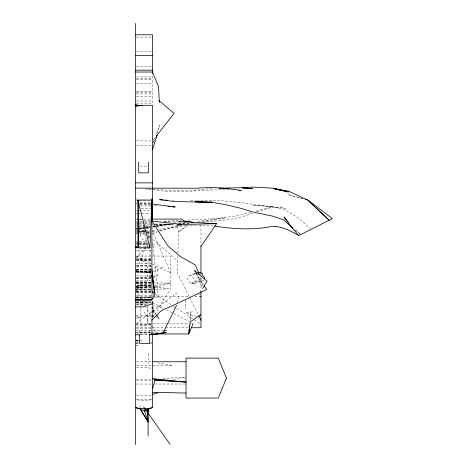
<?xml version="1.0" encoding="UTF-8"?>
<svg xmlns="http://www.w3.org/2000/svg" width="468" height="468" viewBox="0 0 468 468"><rect width="100%" height="100%" fill="white"/><g stroke="black" fill="none" stroke-linecap="round" stroke-linejoin="round"><path stroke-width="0.35" stroke-dasharray="2.34 1.75" d="M147.408 241.002L142.43 239.487L140.798 236.726L140.815 235.328L142.886 234.468L145.525 235.34M152.866 296.396L153.796 293.723L153.837 291.582M190.195 320.58L190.377 312.419L189.797 320.317M177.863 255.926L177.454 273.248L189.212 296.712M177.934 253.036L178.425 232.105L177.606 226.775M141.716 260.536L150.339 265.461L149.836 276.155L150.854 278.805M148.947 238.464L148.455 231.783L140.219 231.783L140.798 236.726M152.966 256.066L170.264 256.066C170.568 267.333 171.516 278.665 170.264 289.903L167.819 293.167L152.352 318.456L152.352 307.622L156.224 314.227M177.354 302.591L178.911 296.484M153.469 142.447L154.926 138.464M153.481 142.506L154.955 138.464M156.92 133.076L159.869 124.991L156.64 133.789M136.182 271.715L147.291 242.395M148.584 238.984L149.877 235.574M153.75 277.226L155.002 274.763L153.644 275.008M191.453 283.754L192.108 282.602L200 279.554L195.963 282.315L191.453 283.754L189.569 282.444L187.592 279.197L188.417 276.278L189.838 275.289L197.449 272.511L192.927 274.839L195.776 273.23M153.334 139.944L155.013 137.808M136.165 257.967L146.121 247.595M146.619 247.081L147.613 246.039L142.535 221.972M149.994 236.088L149.04 237.042L148.017 236.34M186.685 225.377L178.425 232.105L188.522 225.067M136.252 323.417L177.115 292.828M136.188 340.938L137.744 340.107L135.667 340.581M153.399 271.709L164.754 265.976M135.667 343.506L137.955 342.465L136.434 340.435M192.108 282.602L193.436 283.807L194.887 283.21L195.027 280.601L193.331 278.647L192.781 276.366L189.838 275.289M203.984 280.162L193.436 283.807M252.685 213.034C236.849 219.931 219.51 220.498 202.597 222.241M152.352 233.485L159.196 231.385M159.88 231.174L176.992 225.927M136.328 286.153L140.962 284.755L151.053 284.755M256.838 211.799L272.756 207.055L285.55 208.278L272.756 206.944L254.762 211.296M154.744 287.656L170.861 282.982L154.341 282.988M250.667 212.378C229.308 218.849 206.663 218.93 184.562 220.27M136.241 345.764L137.955 345.308L135.667 344.688M135.667 287.036L140.962 285.732L151.053 285.732M152.352 231.982L156.622 231.122M159.471 230.543L187.235 224.927M173.254 379.659L185.334 377.22M198.877 294.425L200.965 294.027M136.387 229.607L138.54 229.203M139.259 229.068L144.998 228.027M145.718 227.898L150.023 227.12M152.896 226.6L155.768 226.079M156.487 225.95L167.257 223.996M173.716 222.826L178.77 222.446M150.936 275.5L148.9 275.863L136.363 275.863M136.375 289.054L148.344 286.896L136.375 284.661M201.883 221.697L225.494 217.784L196.852 221.686M152.352 230.431L155.943 229.835M158.816 229.355L176.775 226.383M179.648 225.904L183.959 225.19M144.998 228.232L139.259 229.15L144.998 228.279M150.023 227.43L145.718 228.121L150.023 227.506M152.896 226.974L155.768 226.518M156.487 226.401L170.843 224.113M136.387 288.37L150.749 286.123M155.06 285.451L170.861 282.982M152.896 227.062L155.768 226.623M156.487 226.512L172.282 224.073M136.328 286.252L140.962 285.538L151.053 285.538M150.936 277.571L136.363 277.875M153.65 277.173L157.043 276.67L157.611 271.902L157.09 268.895L154.826 267.322L152.849 267.006M192.617 311.817L185.585 312.805L192.617 315.479L196.794 316.239M136.387 228.46L138.54 228.179M139.259 228.086L144.998 227.343M145.718 227.249L150.023 226.688L144.284 227.448M170.13 224.078L156.487 225.851L170.843 224.037M135.667 228.554L137.106 228.372M137.82 228.279L143.565 227.542M151.796 399.777L144.08 400.725L136.369 399.777M151.053 288.019L140.962 288.019L135.667 286.352L140.962 285.732M211.934 188.388L195.419 190.213L175.155 190.757L153.615 189.318M163.823 221.493L175.155 220.451L181.666 220.329M136.369 278.056L151.094 276.687M136.317 318.141L140.201 317.79L136.317 317.439M135.667 340.833L141.5 340.4L136.399 340.025M136.393 271.668L150.936 270.767M162.706 378.483L185.31 377.12M150.345 343.108L152.498 342.985M178.77 223.482L190.353 223.008M196.852 200.719C222.318 198.906 247.56 203.949 272.756 206.827L252.685 205.183L272.756 206.604L285.275 209.839L296.893 217.029L310.202 228.302M154.621 289.288L136.399 289.868L152.392 289.879M155.353 289.265L168.474 288.85L154.926 286.434M178.77 223.406L190.353 223.154M135.667 289.183L151.234 289.166M136.369 298.906L145.495 298.894M136.369 37.13L151.796 37.13M136.369 51.264L151.796 51.264M136.369 66.316L151.796 66.316M136.369 76.916L152.498 76.916M136.369 78.852L152.498 78.852M136.369 79.566L152.498 79.566M136.369 83.164L152.498 83.164M136.369 91.886L152.498 91.886M136.369 92.073L152.498 92.073M136.369 93.928L152.498 93.928M136.369 96.519L152.498 96.519M136.369 100.989L152.498 100.989M136.369 103.118L152.498 103.118L152.498 73.973M136.369 145.203L151.796 145.203M140.049 166.158L147.607 166.158M136.369 198.97L137.773 198.97M190.353 200.772L195.419 200.772M136.369 200.825L138.475 200.825M139.172 200.825L152.498 200.825M139.873 202.966L151.094 202.966M139.873 203.1L151.094 203.1M140.576 205.926L152.498 205.926M141.278 208.201L152.498 208.201M136.375 210.852L138.499 210.846M139.207 210.846L150.526 210.834M135.667 213.718L137.071 213.718M137.773 213.718L150.392 213.718M136.399 219.082L138.581 219.082M139.306 219.082L142.951 219.082M143.676 219.082L150.228 219.082M136.399 221.463L138.587 221.463M139.318 221.463L143.699 221.463M144.431 221.463L150.275 221.463M164.151 221.463L178.753 221.463M136.369 222.54L138.475 222.54M139.172 222.54L144.08 222.54M144.782 222.54L150.392 222.54M136.399 224.108L138.581 224.108M139.312 224.108L149.508 224.108M155.341 224.108L172.821 224.108M136.369 225.851L138.475 225.851M139.172 225.851L144.782 225.851M145.484 225.851L149.69 225.851M136.369 226.541L138.475 226.541M139.172 226.541L144.782 226.541M145.484 226.541L149.69 226.541M136.393 228.32L138.575 228.32M139.306 228.32L143.664 228.32M146.572 228.32L149.485 228.32M135.667 230.431L137.118 230.431M137.844 230.431L144.372 230.431M145.098 230.431L149.45 230.431M136.369 231.104L138.475 231.104M139.172 231.104L146.186 231.104M146.888 231.104L149.69 231.104M136.393 231.982L138.569 231.982M139.294 231.982L149.45 231.982M136.369 232.906L138.475 232.906M139.172 232.906L144.782 232.906M147.59 232.906L149.69 232.906M135.667 233.485L137.118 233.485M137.844 233.485L149.45 233.485M136.393 241.318L138.575 241.318M139.306 241.318L147.303 241.318M136.393 242.711L138.575 242.711M139.306 242.711L147.303 242.711M136.375 243.366L138.499 243.366M139.207 243.366L147.695 243.354M136.393 243.524L138.575 243.524M139.306 243.524L148.028 243.524M136.369 244.507L138.475 244.507M139.172 244.507L148.292 244.507M139.019 246.466L148.888 246.466M136.375 250.626L151.942 250.608M136.387 256.066L152.246 256.066M136.369 258.944L152.498 258.944M135.667 259.067L150.936 259.067M136.369 259.646L151.094 259.646M136.328 260.243L152.392 260.243M136.34 260.536L152.392 260.536M136.393 263.613L150.936 263.613M136.363 265.257L147.49 265.257L147.49 281.83L136.363 281.83M136.369 265.561L152.498 265.561M136.363 266.374L148.9 266.374L152.194 266.9M136.375 269.293L151.234 269.281M136.369 269.445L151.094 269.445M136.393 269.966L150.936 269.966M136.393 271.522L152.392 271.528M136.375 271.709L151.269 271.709M150.831 271.972L136.363 272.037L150.936 272.745M136.393 272.657L150.936 272.657M136.369 278.121L152.498 278.121M136.369 278.641L152.498 278.641M136.363 280.654L152.498 280.654M135.667 282.333L150.936 282.333M136.369 282.567L151.094 282.567M136.393 282.777L150.936 282.777M136.387 282.994L150.749 282.988M136.369 283.824L151.094 283.824M136.369 285.942L151.094 285.942M136.328 287.036L151.053 287.036M136.369 287.136L152.498 287.136M136.393 290.897L150.936 290.897M136.369 291.154L152.498 291.154M136.369 291.307L152.498 291.307M136.393 292.36L152.352 292.36L154.785 293.957M136.393 292.828L152.392 292.828M136.369 295.168L151.094 295.168M136.381 296.484L152.053 296.484M152.767 296.484L189.581 296.484M194.565 296.484L198.83 296.484M135.667 297.385L140.423 297.385L140.423 300.275M147.467 297.385L150.93 297.385M155.078 297.385L158.535 297.385L152.667 242.295M136.375 301.544L151.942 301.527L151.942 319.065M136.369 302.199L144.091 302.199M136.393 302.539L152.352 302.539L163.888 308.459M136.369 302.802L152.498 302.802M136.375 303.937L148.403 303.925M136.393 304.481L146.572 304.481M136.393 304.966L145.121 304.966M136.393 315.362L154.107 315.362L152.352 307.622M135.667 316.854L152.392 316.854L152.392 304.481M136.393 323.85L167.608 323.85M168.334 323.85L190.113 323.85M190.839 323.85L193.015 323.85M135.667 324.552L151.094 324.552M136.369 324.991L151.094 324.991M136.393 327.735L164.689 327.735M165.415 327.735L188.633 327.735M136.369 328.144L151.094 328.144M135.667 332.04L151.094 332.04M136.393 332.684L150.866 332.684M151.591 332.684L158.827 332.684M139.645 332.824L149.701 332.824M136.369 333.965L152.533 333.965M140.687 334.79L148.578 334.79M136.369 342.985L138.475 342.985M150.392 342.985L151.796 342.985M136.346 343.559L138.388 343.559M136.399 361.746L151.731 361.746M136.393 365.332L172.546 365.332L157.652 362.975M136.375 367.204L148.409 367.204L151.474 369.954M136.369 379.103L151.796 379.103M136.369 380.332L151.796 380.332M136.369 384.029L152.498 384.029M154.686 384.029L186.042 384.029M136.369 395.144L151.796 395.144M136.369 399.461L152.498 399.461M138.001 244.77L148.069 244.776M152.381 244.776L157.412 244.782M152.498 224.775L154.686 224.78M155.417 224.786L176.6 224.892M135.667 297.56L150.936 297.613M136.369 140.862L151.796 141.003M137.071 203.878L135.667 203.867L137.106 203.978M139.873 203.902L151.094 204.007M136.393 330.455L152.299 330.66M153.024 330.665L162.425 330.788M136.387 223.675L138.551 223.71M139.271 223.722L144.314 223.809M145.033 223.821L150.082 223.909M155.124 223.996L172.417 224.295M140.962 287.153L136.328 287.054L140.962 287.627L136.328 286.51M190.353 225.219L213.361 225.904M229.074 189.885C203.896 188.955 178.723 194.232 153.615 189.721M150.936 271.627L136.393 270.744L151 273.224M147.87 188.932L152.896 189.265M172.329 200.567L173.739 200.673M139.973 204.212L150.743 205.072M154.335 205.364L157.207 205.592M144.998 188.949L152.896 189.657M136.387 219.258L138.551 219.504M139.271 219.586L142.875 220.001M143.594 220.083L150.082 220.826M136.381 283.122L150.643 285.667M137.756 230.823L145.425 232.327M146.121 232.467L149.602 233.146M135.667 286.352L140.962 287.428M148.9 272.037L150.696 272.516M302.468 198.543L287.984 194.501L303.732 199.105M139.879 303.656L144.091 304.844M142.43 300.842L149.848 303.656M152.545 304.68L161.314 308.008M182.198 222.891L183.462 223.4M136.323 256.382L151.96 263.934M152.615 264.25L170.861 273.06L152.235 230.777M166.45 309.775L188.885 321.282M155.388 294.354L171.189 304.721M173.622 306.318L176.05 307.909M176.658 308.313L193.67 319.474M194.279 319.872L200.357 323.862M155.201 316.181L156.844 317.403M295.203 230.04L300.204 234.117M138.984 227.565L145.062 232.777M147.274 234.667L150.035 237.036M152.802 239.405L177.115 260.243M151.152 325.225L147.882 321.493M295.402 229.729L300.222 234.088M136.124 339.885L137.955 341.751L137.955 343.038M136.1 290.4L141.254 298.964M144.091 312.15L147.882 317L147.882 323.353M196.338 273.148L203.557 284.696M152.001 326.225L156.663 333.965M142.687 301.48L144.834 305.253M145.191 305.879L151.995 317.825M196.168 273.23L202.942 285.813L200.093 276.875M189.534 297.367L198.35 314.964M150.339 265.461L150.924 266.748M152.621 245.484L153.083 246.513M195.671 272.692L201.936 287.182M152.352 302.357L154.259 314.613M153.633 291.564L153.796 293.723M211.934 200.187L211.934 202.767M200.965 224.722L200.965 244.501M200.965 273.417L200.965 292.102M185.585 300.117L185.585 309.459M152.498 290.979L152.498 294.015M152.498 301.006L152.498 317.801M152.392 290.897L152.392 293.939M152.392 301.24L152.392 304.089M151.942 291.342L151.942 293.547M150.012 260.536L150.012 248.637L138.949 248.637L138.949 260.536M149.701 330.256L149.701 333.169M148.409 353.539L148.409 363.63M147.467 301L147.467 305.335M147.467 306.054L147.467 325.564L140.423 325.564L140.423 301M140.962 284.755L140.962 288.019M139.996 405.534L139.996 407.991M139.645 330.256L139.645 333.169M151.094 297.683L136.369 297.683L151.094 297.712"/><path stroke-width="0.7" d="M135.667 247.753L149.941 247.736L151.884 200.866L151.942 290.95M189.171 328.94L188.803 333.965L151.708 333.965M189.329 326.781L189.435 325.348M154.229 290.429L154.399 289.119L151.942 269.275M148.912 408.745L148.087 412.039L147.426 408.745L139.423 408.605L135.667 407.651L139.996 408.605L144.688 411.395L148.087 421.738L147.426 408.745L152.498 407.651L152.498 334.088M204.346 278.858L204.703 277.553L202.58 275.599L202.217 273.318L198.069 272.247M152.498 388.773L155.177 379.776L186.042 382.081L152.498 378.594L155.177 379.776M152.498 149.491L157.108 135.141L174.067 113.385L158.845 100.444M193.015 323.85L188.803 333.965L190.166 321.943L200.965 314.572M155.955 137.633L157.108 135.141M176.658 305.3L163.233 332.508L156.809 333.965M202.504 288.504L207.113 281.291L194.817 270.715L195.489 271.972M200.965 246.373L216.59 223.663L179.051 221.616L180.315 222.124M151.942 320.071L161.425 310.489L171.241 306.288L206.599 289.557L204.317 285.913M147.426 408.745L144.688 411.395L144.045 408.675M151.942 299.07L153.627 297.946L154.961 293.723L151.942 275.512M135.667 246.905L136.656 246.905L137.955 246.057L137.902 200.029L151.884 200.017M152.498 407.651L148.087 409.102L148.087 435.93M151.942 303.919L142.325 307.02L135.667 306.909M176.992 225.927L181.783 224.459L216.59 223.663M152.498 394.425L157.652 392.851M142.219 105.294L135.667 106.371L137.381 105.294L135.667 104.458M149.298 334.79L156.663 333.965M151.445 334.79L166.07 332.684L163.894 332.684M241.962 187.884L252.685 187.089L272.756 188.159L288.417 192.02L273.441 188.481M219.071 188.194L241.248 187.703L252.685 188.551L243.389 188.054M135.667 34.784L152.498 34.784L152.498 73.534M135.667 55.481L152.498 55.481M135.667 70.159L152.498 70.159M135.667 72.037L152.498 72.037L158.512 86.574L159.401 102.521M135.667 105.294L152.498 105.294L152.498 219.562M135.667 182.877L152.498 182.877M135.667 188.118L195.419 188.224L211.934 187.416L225.494 188.358L241.248 190.423L239.095 190.33M151.685 219.082L182.268 219.082L184.977 222.271M183.865 221.463L189.71 221.463L193.682 222.616M199.543 296.484L200.965 296.484M135.667 299.532L151.942 299.514M135.667 299.695L151.942 299.678L151.942 294.337M135.667 300.304L151.942 300.286M191.535 327.735L200.965 327.735L200.965 291.47M135.667 334.79L139.973 334.79M152.457 361.746L186.042 361.746M163.87 330.806L166.766 330.847M177.46 224.383L178.899 224.406M152.498 392.289L186.042 393.056M154.686 380.168L186.042 382.081M163.151 199.906L159.623 199.655L175.155 201.556L211.934 202.264L195.419 201.807L211.934 202.311L225.494 204.639L241.248 208.4L252.685 211.91L272.756 216.163L283.509 219.866L292.98 228.226M165.268 200.058L167.386 200.21M167.971 206.458L170.13 206.628M172.282 206.803L175.155 207.031L152.498 204.019M151.521 220.99L181.783 224.459M214.789 226.085C234 229.18 253.557 230.192 272.756 226.307C282.339 226.348 290.686 231.081 298.853 235.533M273.476 188.639L288.569 191.178L307.932 200.164L329.144 220.235L308.903 201.298M275.617 189.095L288.475 191.704L273.47 188.475M305.224 199.309L307.985 200.082L332.333 218.626L298.719 235.603L290.85 226.266L284.023 216.953L288.458 222.516M136.656 246.905L138.335 247.747L138.276 201.726L137.902 200.029L138.347 202.153M143.629 406.827L170.118 444.378M151.942 220.902L167.778 245.835L180.133 256.365L195.402 265.028L199.216 274.125M194.817 270.715L195.577 271.931M148.087 421.738L139.996 408.605L148.087 422.077M156.575 314.829L159.038 319.036M198.678 315.613L200.965 320.176M154.112 290.774L154.855 292.629M135.667 104.13L135.995 105.294M138.276 201.726L149.941 247.736M151.942 275.207L154.399 291.412M200.965 245.747L200.965 273.435M151.942 198.356L151.942 221.604M151.942 319.065L151.942 334.719M149.701 334.228L149.701 343.342L139.645 343.342L139.645 334.228M148.297 161.998L148.297 172.856L138.674 172.856L138.674 161.998M135.667 23.4L135.667 444.6M226.418 378.097L218.351 398.069L186.042 398.069L186.042 358.125L218.351 358.125L226.418 378.097"/></g></svg>
